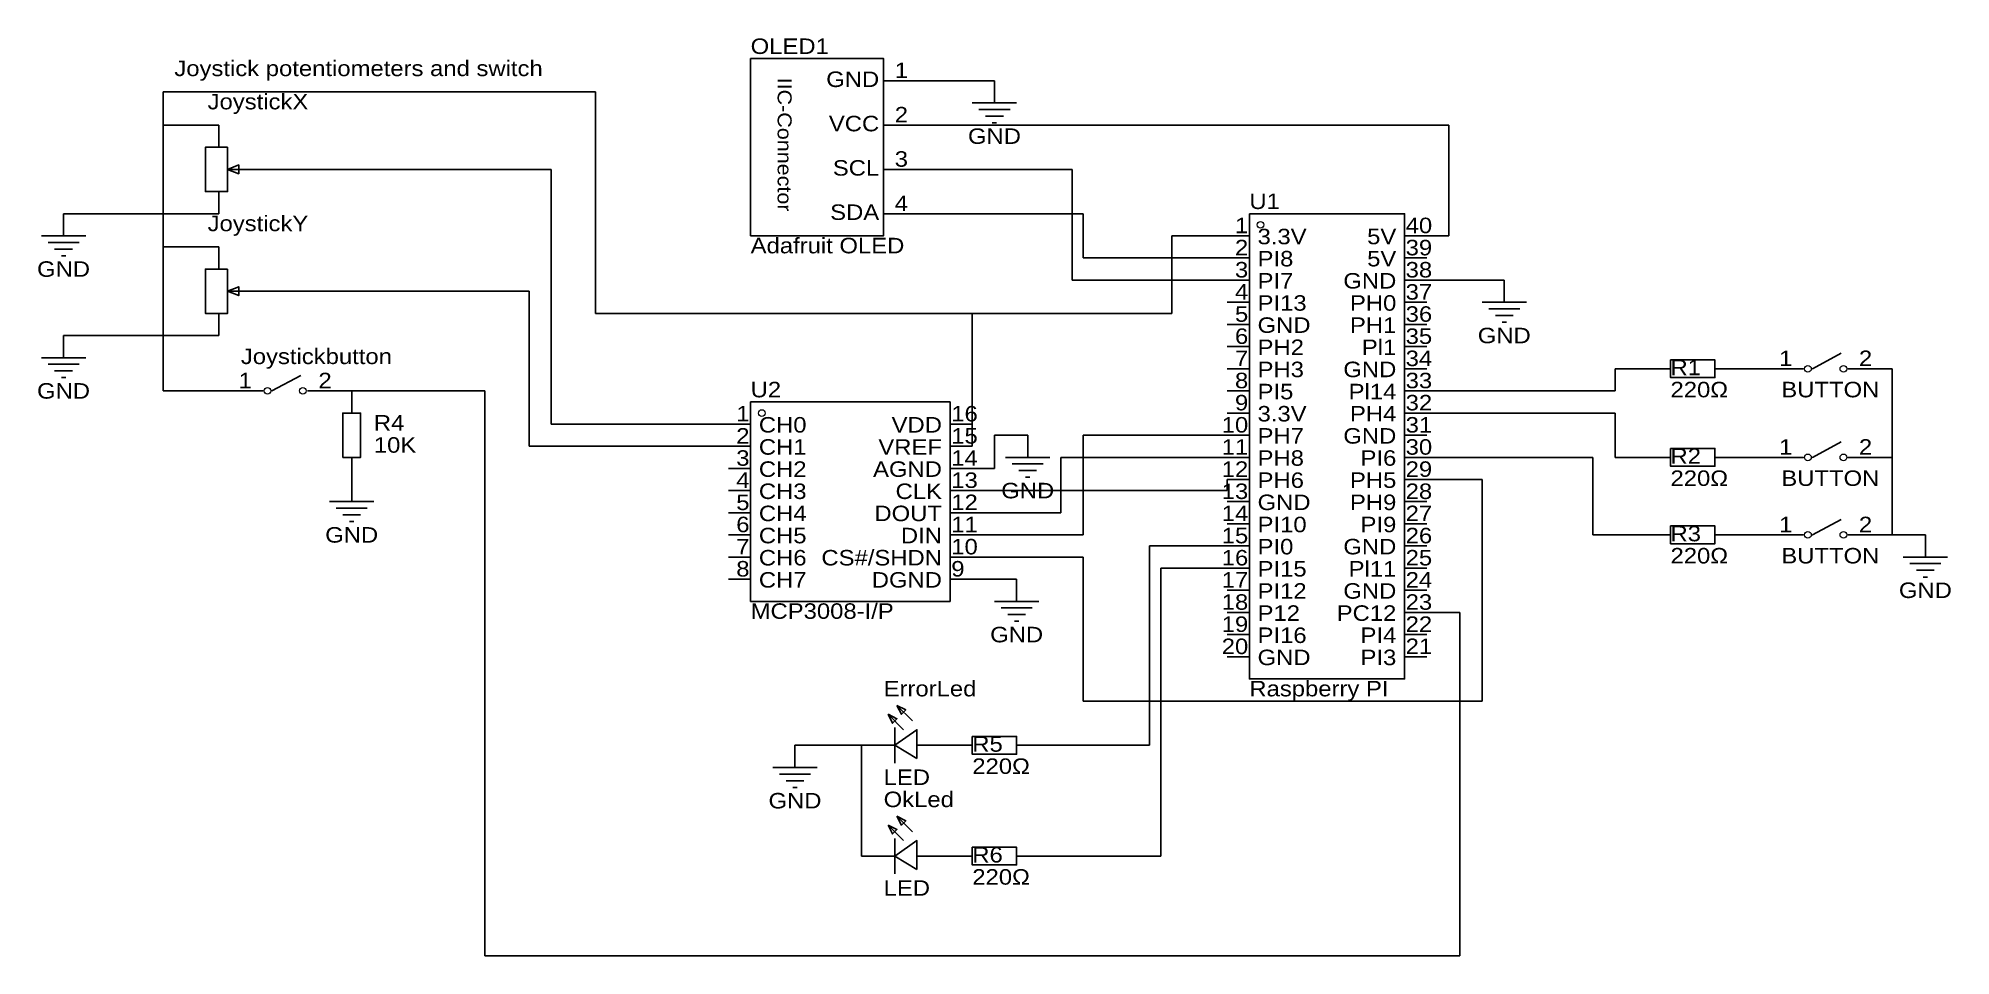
# Model space of a CAD drawing. Header units: millimetres. Extents: x 48 to 267, y 102 to 207.
import ezdxf
from ezdxf.enums import TextEntityAlignment as Align

# ---------------------------------------------------------------- set-up
doc = ezdxf.new("R2010")
doc.units = ezdxf.units.MM
doc.header["$MEASUREMENT"] = 0
doc.styles.get("Standard").update_dxf_attribs({"font": 'arial.ttf'})

msp = doc.modelspace()

# ---------------------------------------------------------------- linework, layer by layer
at = {"color": 1, "true_color": 0xa00000}
for points in [[(129.54, 204.47), (144.78, 204.47), (144.78, 184.15), (129.54, 184.15)], [(69.6, 194.31), (69.6, 189.23), (67.06, 189.23), (67.06, 194.31)], [(69.6, 191.77), (70.87, 192.28), (70.87, 191.26)], [(186.69, 186.69), (204.47, 186.69), (204.47, 133.35), (186.69, 133.35)], [(69.6, 180.34), (69.6, 175.26), (67.06, 175.26), (67.06, 180.34)], [(69.6, 177.8), (70.87, 178.31), (70.87, 177.29)], [(234.95, 169.93), (240.03, 169.93), (240.03, 167.89), (234.95, 167.89)], [(254.51, 170.69), (251.21, 168.91)], [(77.98, 168.15), (74.68, 166.37)], [(129.54, 165.1), (152.4, 165.1), (152.4, 142.24), (129.54, 142.24)], [(82.8, 158.75), (82.8, 163.83), (84.84, 163.83), (84.84, 158.75)], [(254.51, 160.53), (251.21, 158.75)], [(234.95, 159.77), (240.03, 159.77), (240.03, 157.73), (234.95, 157.73)], [(254.51, 151.64), (251.21, 149.86)], [(234.95, 150.88), (240.03, 150.88), (240.03, 148.84), (234.95, 148.84)], [(146.3, 130.3), (147.32, 129.79), (146.81, 129.29)], [(145.29, 129.29), (146.3, 128.78), (145.8, 128.27)], [(148.59, 124.21), (146.05, 125.73), (148.59, 127.51)], [(154.94, 126.75), (160.02, 126.75), (160.02, 124.71), (154.94, 124.71)], [(145.29, 116.59), (146.3, 116.08), (145.8, 115.57)], [(146.3, 117.6), (147.32, 117.09), (146.81, 116.59)], [(148.59, 111.51), (146.05, 113.03), (148.59, 114.81)], [(154.94, 114.05), (160.02, 114.05), (160.02, 112.01), (154.94, 112.01)]]:
    msp.add_lwpolyline(points, close=True, dxfattribs=at)
at = {"color": 1, "true_color": 0x880000}
for points in [[(149.86, 201.93), (144.78, 201.93)], [(157.48, 201.93), (157.48, 199.39)], [(68.58, 196.85), (68.58, 194.31)], [(149.86, 196.85), (144.78, 196.85)], [(72.39, 191.77), (69.85, 191.77)], [(149.86, 191.77), (144.78, 191.77)], [(68.58, 186.69), (68.58, 189.23)], [(50.8, 186.69), (50.8, 184.15)], [(149.86, 186.69), (144.78, 186.69)], [(184.15, 184.15), (186.69, 184.15)], [(207.01, 184.15), (204.47, 184.15)], [(68.58, 182.88), (68.58, 180.34)], [(184.15, 181.61), (186.69, 181.61)], [(207.01, 181.61), (204.47, 181.61)], [(72.39, 177.8), (69.85, 177.8)], [(184.15, 179.07), (186.69, 179.07)], [(207.01, 179.07), (204.47, 179.07)], [(215.9, 179.07), (215.9, 176.53)], [(184.15, 176.53), (186.69, 176.53)], [(207.01, 176.53), (204.47, 176.53)], [(68.58, 172.72), (68.58, 175.26)], [(184.15, 173.99), (186.69, 173.99)], [(207.01, 173.99), (204.47, 173.99)], [(50.8, 172.72), (50.8, 170.18)], [(184.15, 171.45), (186.69, 171.45)], [(207.01, 171.45), (204.47, 171.45)], [(184.15, 168.91), (186.69, 168.91)], [(207.01, 168.91), (204.47, 168.91)], [(232.41, 168.91), (234.95, 168.91)], [(242.57, 168.91), (240.03, 168.91)], [(245.11, 168.91), (250.19, 168.91)], [(260.35, 168.91), (255.27, 168.91)], [(68.58, 166.37), (73.66, 166.37)], [(83.82, 166.37), (78.74, 166.37)], [(83.82, 166.37), (83.82, 163.83)], [(184.15, 166.37), (186.69, 166.37)], [(207.01, 166.37), (204.47, 166.37)], [(127, 162.56), (129.54, 162.56)], [(154.94, 162.56), (152.4, 162.56)], [(184.15, 163.83), (186.69, 163.83)], [(207.01, 163.83), (204.47, 163.83)], [(127, 160.02), (129.54, 160.02)], [(154.94, 160.02), (152.4, 160.02)], [(161.29, 161.29), (161.29, 158.75)], [(184.15, 161.29), (186.69, 161.29)], [(207.01, 161.29), (204.47, 161.29)], [(83.82, 156.21), (83.82, 158.75)], [(184.15, 158.75), (186.69, 158.75)], [(207.01, 158.75), (204.47, 158.75)], [(232.41, 158.75), (234.95, 158.75)], [(242.57, 158.75), (240.03, 158.75)], [(245.11, 158.75), (250.19, 158.75)], [(260.35, 158.75), (255.27, 158.75)], [(83.82, 156.21), (83.82, 153.67)], [(127, 157.48), (129.54, 157.48)], [(154.94, 157.48), (152.4, 157.48)], [(184.15, 156.21), (186.69, 156.21)], [(207.01, 156.21), (204.47, 156.21)], [(127, 154.94), (129.54, 154.94)], [(154.94, 154.94), (152.4, 154.94)], [(184.15, 153.67), (186.69, 153.67)], [(207.01, 153.67), (204.47, 153.67)], [(127, 152.4), (129.54, 152.4)], [(154.94, 152.4), (152.4, 152.4)], [(127, 149.86), (129.54, 149.86)], [(154.94, 149.86), (152.4, 149.86)], [(184.15, 151.13), (186.69, 151.13)], [(207.01, 151.13), (204.47, 151.13)], [(232.41, 149.86), (234.95, 149.86)], [(242.57, 149.86), (240.03, 149.86)], [(245.11, 149.86), (250.19, 149.86)], [(260.35, 149.86), (255.27, 149.86)], [(264.16, 149.86), (264.16, 147.32)], [(127, 147.32), (129.54, 147.32)], [(154.94, 147.32), (152.4, 147.32)], [(184.15, 148.59), (186.69, 148.59)], [(207.01, 148.59), (204.47, 148.59)], [(127, 144.78), (129.54, 144.78)], [(154.94, 144.78), (152.4, 144.78)], [(160.02, 144.78), (160.02, 142.24)], [(184.15, 146.05), (186.69, 146.05)], [(207.01, 146.05), (204.47, 146.05)], [(184.15, 143.51), (186.69, 143.51)], [(207.01, 143.51), (204.47, 143.51)], [(184.15, 140.97), (186.69, 140.97)], [(207.01, 140.97), (204.47, 140.97)], [(184.15, 138.43), (186.69, 138.43)], [(207.01, 138.43), (204.47, 138.43)], [(184.15, 135.89), (186.69, 135.89)], [(207.01, 135.89), (204.47, 135.89)], [(134.62, 125.73), (134.62, 123.19)], [(142.24, 125.73), (146.05, 125.73)], [(152.4, 125.73), (148.59, 125.73)], [(152.4, 125.73), (154.94, 125.73)], [(162.56, 125.73), (160.02, 125.73)], [(142.24, 113.03), (146.05, 113.03)], [(152.4, 113.03), (148.59, 113.03)], [(152.4, 113.03), (154.94, 113.03)], [(162.56, 113.03), (160.02, 113.03)]]:
    msp.add_lwpolyline(points, dxfattribs=at)
at = {"color": 1, "true_color": 0x000000}
for points in [[(149.86, 201.93), (157.48, 201.93)], [(68.58, 186.69), (50.8, 186.69)], [(207.01, 179.07), (215.9, 179.07)], [(50.8, 172.72), (68.58, 172.72)], [(260.35, 158.75), (260.35, 168.91)], [(161.29, 161.29), (157.48, 161.29)], [(157.48, 161.29), (157.48, 157.48)], [(260.35, 149.86), (260.35, 158.75)], [(157.48, 157.48), (154.94, 157.48)], [(264.16, 149.86), (260.35, 149.86)], [(154.94, 144.78), (160.02, 144.78)], [(142.24, 125.73), (134.62, 125.73)], [(142.24, 125.73), (142.24, 113.03)]]:
    msp.add_lwpolyline(points, dxfattribs=at)
at = {"color": 1, "true_color": 0xff9900}
for points in [[(62.23, 200.66), (111.76, 200.66)], [(62.23, 196.85), (62.23, 200.66)], [(111.76, 200.66), (111.76, 175.26)], [(68.58, 196.85), (62.23, 196.85)], [(62.23, 182.88), (62.23, 196.85)], [(177.8, 184.15), (177.8, 175.26)], [(184.15, 184.15), (177.8, 184.15)], [(68.58, 182.88), (62.23, 182.88)], [(62.23, 166.37), (62.23, 182.88)], [(111.76, 175.26), (154.94, 175.26)], [(154.94, 175.26), (154.94, 162.56)], [(177.8, 175.26), (154.94, 175.26)], [(68.58, 166.37), (62.23, 166.37)], [(154.94, 160.02), (154.94, 162.56)]]:
    msp.add_lwpolyline(points, dxfattribs=at)
at = {"color": 1, "true_color": 0xa00000}
for points in [[(154.94, 199.39), (160.02, 199.39)], [(155.7, 198.63), (159.26, 198.63)], [(156.46, 197.87), (158.5, 197.87)], [(157.23, 197.1), (157.73, 197.1)], [(70.1, 191.77), (71.37, 191.77)], [(48.26, 184.15), (53.34, 184.15)], [(49.02, 183.39), (52.58, 183.39)], [(49.78, 182.63), (51.82, 182.63)], [(50.55, 181.86), (51.05, 181.86)], [(70.1, 177.8), (71.37, 177.8)], [(213.36, 176.53), (218.44, 176.53)], [(214.12, 175.77), (217.68, 175.77)], [(214.88, 175.01), (216.92, 175.01)], [(215.65, 174.24), (216.15, 174.24)], [(48.26, 170.18), (53.34, 170.18)], [(49.02, 169.42), (52.58, 169.42)], [(250.19, 168.91), (247.65, 168.91)], [(257.81, 168.91), (255.27, 168.91)], [(49.78, 168.66), (51.82, 168.66)], [(50.55, 167.89), (51.05, 167.89)], [(73.66, 166.37), (71.12, 166.37)], [(81.28, 166.37), (78.74, 166.37)], [(158.75, 158.75), (163.83, 158.75)], [(159.51, 157.99), (163.07, 157.99)], [(250.19, 158.75), (247.65, 158.75)], [(257.81, 158.75), (255.27, 158.75)], [(160.27, 157.23), (162.31, 157.23)], [(161.04, 156.46), (161.54, 156.46)], [(81.28, 153.67), (86.36, 153.67)], [(82.04, 152.91), (85.6, 152.91)], [(82.8, 152.15), (84.84, 152.15)], [(83.57, 151.38), (84.07, 151.38)], [(250.19, 149.86), (247.65, 149.86)], [(257.81, 149.86), (255.27, 149.86)], [(261.62, 147.32), (266.7, 147.32)], [(262.38, 146.56), (265.94, 146.56)], [(263.14, 145.8), (265.18, 145.8)], [(263.91, 145.03), (264.41, 145.03)], [(157.48, 142.24), (162.56, 142.24)], [(158.24, 141.48), (161.8, 141.48)], [(159, 140.72), (161.04, 140.72)], [(159.77, 139.95), (160.27, 139.95)], [(148.08, 128.52), (146.3, 130.3)], [(147.07, 127.51), (145.29, 129.29)], [(146.05, 127.76), (146.05, 123.7)], [(132.08, 123.19), (137.16, 123.19)], [(132.84, 122.43), (136.4, 122.43)], [(133.6, 121.67), (135.64, 121.67)], [(134.37, 120.9), (134.87, 120.9)], [(147.07, 114.81), (145.29, 116.59)], [(148.08, 115.82), (146.3, 117.6)], [(146.05, 115.06), (146.05, 111)]]:
    msp.add_lwpolyline(points, dxfattribs=at)
at = {"color": 1, "true_color": 0xff0000}
for points in [[(209.55, 196.85), (149.86, 196.85)], [(209.55, 184.15), (209.55, 196.85)], [(207.01, 184.15), (209.55, 184.15)]]:
    msp.add_lwpolyline(points, dxfattribs=at)
at = {"color": 1, "true_color": 0x008800}
for points in [[(106.68, 191.77), (72.39, 191.77)], [(106.68, 162.56), (106.68, 191.77)], [(166.37, 191.77), (149.86, 191.77)], [(166.37, 179.07), (166.37, 191.77)], [(72.39, 177.8), (104.14, 177.8)], [(104.14, 177.8), (104.14, 160.02)], [(184.15, 179.07), (166.37, 179.07)], [(228.6, 168.91), (228.6, 166.37)], [(228.6, 168.91), (232.41, 168.91)], [(245.11, 168.91), (242.57, 168.91)], [(228.6, 166.37), (207.01, 166.37)], [(127, 162.56), (106.68, 162.56)], [(228.6, 163.83), (207.01, 163.83)], [(228.6, 158.75), (228.6, 163.83)], [(104.14, 160.02), (127, 160.02)], [(165.1, 158.75), (184.15, 158.75)], [(165.1, 152.4), (165.1, 158.75)], [(226.06, 158.75), (207.01, 158.75)], [(226.06, 149.86), (226.06, 158.75)], [(228.6, 158.75), (232.41, 158.75)], [(242.57, 158.75), (245.11, 158.75)], [(165.1, 152.4), (154.94, 152.4)], [(226.06, 149.86), (232.41, 149.86)], [(242.57, 149.86), (245.11, 149.86)]]:
    msp.add_lwpolyline(points, dxfattribs=at)
at = {"color": 1, "true_color": 0x3300ff}
for points in [[(167.64, 186.69), (149.86, 186.69)], [(167.64, 181.61), (167.64, 186.69)], [(184.15, 181.61), (167.64, 181.61)], [(167.64, 161.29), (184.15, 161.29)], [(167.64, 149.86), (167.64, 161.29)], [(167.64, 149.86), (154.94, 149.86)], [(176.53, 146.05), (176.53, 113.03)], [(176.53, 146.05), (184.15, 146.05)], [(176.53, 113.03), (162.56, 113.03)]]:
    msp.add_lwpolyline(points, dxfattribs=at)
at = {"color": 1, "true_color": 0x6600ff}
for points in [[(83.82, 166.37), (99.06, 166.37)], [(99.06, 166.37), (99.06, 101.6)], [(210.82, 140.97), (207.01, 140.97)], [(210.82, 140.97), (210.82, 101.6)], [(210.82, 101.6), (99.06, 101.6)]]:
    msp.add_lwpolyline(points, dxfattribs=at)
at = {"color": 1, "true_color": 0xcc0000}
for points in [[(184.15, 156.21), (184.15, 154.94)], [(184.15, 154.94), (154.94, 154.94)]]:
    msp.add_lwpolyline(points, dxfattribs=at)
at = {"color": 1, "true_color": 0xff00ff}
for points in [[(207.01, 156.21), (213.36, 156.21)], [(213.36, 156.21), (213.36, 130.81)], [(154.94, 147.32), (167.64, 147.32)], [(167.64, 147.32), (167.64, 130.81)], [(213.36, 130.81), (167.64, 130.81)]]:
    msp.add_lwpolyline(points, dxfattribs=at)
at = {"color": 1, "true_color": 0x0000ff}
for points in [[(184.15, 148.59), (175.26, 148.59)], [(175.26, 148.59), (175.26, 125.73)], [(175.26, 125.73), (162.56, 125.73)]]:
    msp.add_lwpolyline(points, dxfattribs=at)
at = {"color": 1, "lineweight": 0, "true_color": 0xa00000}
for centre in [(187.96, 185.42), (250.7, 168.91), (254.76, 168.91), (74.17, 166.37), (78.23, 166.37), (130.81, 163.83), (250.7, 158.75), (254.76, 158.75), (250.7, 149.86), (254.76, 149.86)]:
    msp.add_circle(centre, 0.381, dxfattribs=at)

# ---------------------------------------------------------------- texts
at = {"color": 1, "true_color": 0x000080, "width": 1.1}
for s, p in [('OLED1', (129.54, 204.47)), ('JoystickX', (67.31, 198.12)), ('U1', (186.69, 186.69)), ('JoystickY', (67.31, 184.15)), ('Adafruit OLED', (129.54, 181.61)), ('Joystickbutton', (71.12, 168.91)), ('R1', (234.95, 167.64)), ('U2', (129.54, 165.1)), ('220Ω', (234.95, 165.1)), ('BUTTON', (247.65, 165.1)), ('R4', (86.36, 161.29)), ('10K', (86.36, 158.75)), ('R2', (234.95, 157.48)), ('220Ω', (234.95, 154.94)), ('BUTTON', (247.65, 154.94)), ('R3', (234.95, 148.59)), ('220Ω', (234.95, 146.05)), ('BUTTON', (247.65, 146.05)), ('MCP3008-I/P', (129.54, 139.7)), ('ErrorLed', (144.78, 130.81)), ('Raspberry PI', (186.69, 130.81)), ('R5', (154.94, 124.46)), ('LED', (144.78, 120.65)), ('220Ω', (154.94, 121.92)), ('OkLed', (144.78, 118.11)), ('R6', (154.94, 111.76)), ('LED', (144.78, 107.95)), ('220Ω', (154.94, 109.22))]:
    msp.add_text(s, height=1.778, dxfattribs=at).set_placement(p, align=Align.BOTTOM_LEFT)
at = {"color": 1, "true_color": 0x000000, "width": 1.1}
for s, height, p in [('Joystick potentiometers and switch', 1.778, (63.5, 201.93)), ('1', 1.78, (146.05, 201.7)), ('2', 1.78, (146.05, 196.62)), ('3', 1.78, (146.05, 191.54)), ('4', 1.78, (146.05, 186.46)), ('3.3V', 1.778, (187.63, 182.65)), ('40', 1.778, (204.6, 183.92)), ('PI8', 1.778, (187.63, 180.11)), ('39', 1.778, (204.6, 181.38)), ('PI7', 1.778, (187.63, 177.57)), ('38', 1.778, (204.6, 178.84)), ('37', 1.778, (204.6, 176.3)), ('PI13', 1.778, (187.63, 175.03)), ('36', 1.778, (204.6, 173.76)), ('GND', 1.778, (187.63, 172.49)), ('35', 1.778, (204.6, 171.22)), ('PH2', 1.778, (187.63, 169.95)), ('34', 1.778, (204.6, 168.68)), ('2', 1.78, (256.54, 168.68)), ('PH3', 1.778, (187.63, 167.41)), ('2', 1.78, (80.01, 166.14)), ('PI5', 1.778, (187.63, 164.87)), ('33', 1.778, (204.6, 166.14)), ('16', 1.778, (152.53, 162.33)), ('3.3V', 1.778, (187.63, 162.33)), ('32', 1.778, (204.6, 163.6)), ('CH0', 1.778, (130.48, 161.06)), ('31', 1.778, (204.6, 161.06)), ('CH1', 1.778, (130.48, 158.52)), ('15', 1.778, (152.53, 159.79)), ('PH7', 1.778, (187.63, 159.79)), ('30', 1.778, (204.6, 158.52)), ('2', 1.78, (256.54, 158.52)), ('CH2', 1.778, (130.48, 155.98)), ('14', 1.778, (152.53, 157.25)), ('PH8', 1.778, (187.63, 157.25)), ('29', 1.778, (204.6, 155.98)), ('CH3', 1.778, (130.48, 153.44)), ('13', 1.778, (152.53, 154.71)), ('PH6', 1.778, (187.63, 154.71)), ('28', 1.778, (204.6, 153.44)), ('12', 1.778, (152.53, 152.17)), ('GND', 1.778, (187.63, 152.17)), ('CH4', 1.778, (130.48, 150.9)), ('11', 1.778, (152.53, 149.63)), ('PI10', 1.778, (187.63, 149.63)), ('27', 1.778, (204.6, 150.9)), ('2', 1.78, (256.54, 149.63)), ('CH5', 1.778, (130.48, 148.36)), ('10', 1.778, (152.53, 147.09)), ('PI0', 1.778, (187.63, 147.09)), ('26', 1.778, (204.6, 148.36)), ('CH6', 1.778, (130.48, 145.82)), ('9', 1.78, (152.53, 144.55)), ('PI15', 1.778, (187.63, 144.55)), ('25', 1.778, (204.6, 145.82)), ('CH7', 1.778, (130.48, 143.28)), ('24', 1.778, (204.6, 143.28)), ('PI12', 1.778, (187.63, 142.01)), ('23', 1.778, (204.6, 140.74)), ('P12', 1.778, (187.63, 139.47)), ('22', 1.778, (204.6, 138.2)), ('PI16', 1.778, (187.63, 136.93)), ('GND', 1.778, (187.63, 134.39)), ('21', 1.778, (204.6, 135.66))]:
    msp.add_text(s, height=height, dxfattribs=at).set_placement(p, align=Align.BOTTOM_LEFT)
msp.add_text('IIC-Connector', height=1.6051, rotation=270, dxfattribs=at).set_placement((132.15, 202.29), align=Align.BOTTOM_LEFT)
for s, height, p in [('GND', 1.778, (144.27, 200.68)), ('VCC', 1.778, (144.27, 195.6)), ('SCL', 1.778, (144.27, 190.52)), ('SDA', 1.778, (144.27, 185.44)), ('1', 1.78, (186.56, 183.92)), ('5V', 1.778, (203.53, 182.65)), ('2', 1.78, (186.56, 181.38)), ('5V', 1.778, (203.53, 180.11)), ('3', 1.78, (186.56, 178.84)), ('GND', 1.778, (203.53, 177.57)), ('4', 1.78, (186.56, 176.3)), ('5', 1.78, (186.56, 173.76)), ('PH0', 1.778, (203.53, 175.03)), ('6', 1.78, (186.56, 171.22)), ('PH1', 1.778, (203.53, 172.49)), ('7', 1.78, (186.56, 168.68)), ('Pl1', 1.778, (203.53, 169.95)), ('1', 1.78, (248.92, 168.68)), ('GND', 1.778, (203.53, 167.41)), ('1', 1.78, (72.39, 166.14)), ('8', 1.78, (186.56, 166.14)), ('Pl14', 1.778, (203.53, 164.87)), ('1', 1.78, (129.41, 162.33)), ('9', 1.78, (186.56, 163.6)), ('PH4', 1.778, (203.53, 162.33)), ('VDD', 1.778, (151.46, 161.06)), ('10', 1.778, (186.56, 161.06)), ('2', 1.78, (129.41, 159.79)), ('VREF', 1.778, (151.46, 158.52)), ('11', 1.778, (186.56, 158.52)), ('GND', 1.778, (203.53, 159.79)), ('1', 1.78, (248.92, 158.52)), ('3', 1.78, (129.41, 157.25)), ('AGND', 1.778, (151.46, 155.98)), ('12', 1.778, (186.56, 155.98)), ('PI6', 1.778, (203.53, 157.25)), ('4', 1.78, (129.41, 154.71)), ('CLK', 1.778, (151.46, 153.44)), ('13', 1.778, (186.56, 153.44)), ('PH5', 1.778, (203.53, 154.71)), ('5', 1.78, (129.41, 152.17)), ('PH9', 1.778, (203.53, 152.17)), ('6', 1.78, (129.41, 149.63)), ('DOUT', 1.778, (151.46, 150.9)), ('14', 1.778, (186.56, 150.9)), ('PI9', 1.778, (203.53, 149.63)), ('1', 1.78, (248.92, 149.63)), ('7', 1.78, (129.41, 147.09)), ('DIN', 1.778, (151.46, 148.36)), ('15', 1.778, (186.56, 148.36)), ('GND', 1.778, (203.53, 147.09)), ('8', 1.78, (129.41, 144.55)), ('CS#/SHDN', 1.778, (151.46, 145.82)), ('16', 1.778, (186.56, 145.82)), ('Pl11', 1.778, (203.53, 144.55)), ('DGND', 1.778, (151.46, 143.28)), ('17', 1.778, (186.56, 143.28)), ('18', 1.778, (186.56, 140.74)), ('GND', 1.778, (203.53, 142.01)), ('19', 1.778, (186.56, 138.2)), ('PC12', 1.778, (203.53, 139.47)), ('PI4', 1.778, (203.53, 136.93)), ('20', 1.778, (186.56, 135.66)), ('PI3', 1.778, (203.53, 134.39))]:
    msp.add_text(s, height=height, dxfattribs=at).set_placement(p, align=Align.BOTTOM_RIGHT)
at = {"color": 1, "true_color": 0x000080, "width": 1.1}
for p in [(157.48, 195.58), (50.8, 180.34), (215.9, 172.72), (50.8, 166.37), (161.29, 154.94), (83.82, 149.86), (264.16, 143.51), (160.02, 138.43), (134.62, 119.38)]:
    msp.add_text('GND', height=1.778, dxfattribs=at).set_placement(p, align=Align.MIDDLE_CENTER)

doc.saveas('drawing.dxf')
